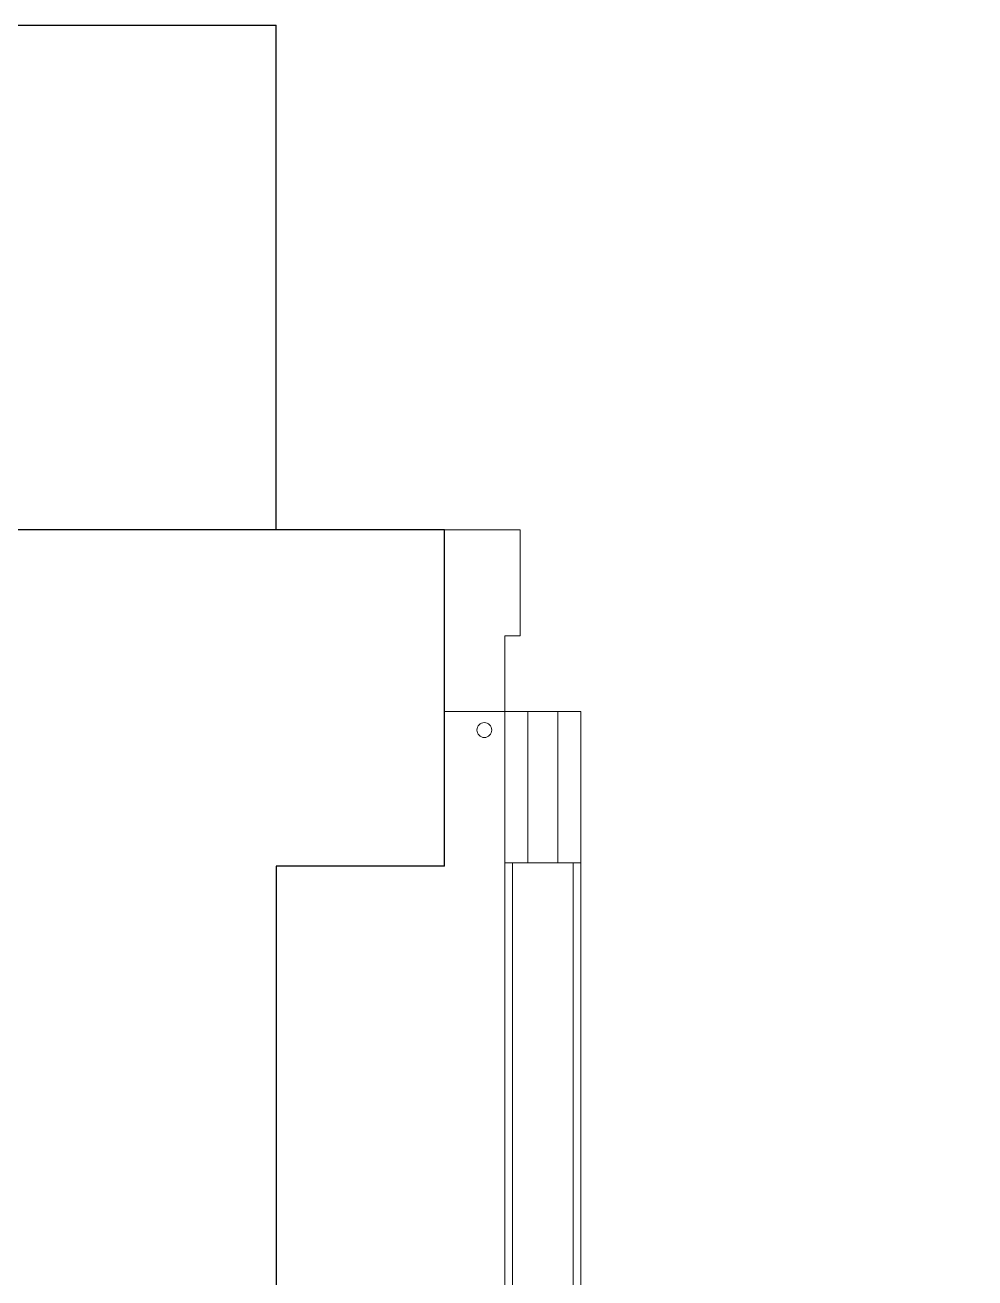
# Model space of a CAD drawing. Header units: metres. Extents: x -434 to 683, y -422 to -228.
# Drawn here: x 45.925 to 46.489, y -289.293 to -288.548 of the extents above; entities that cross this region are included whole.
import ezdxf

# ---------------------------------------------------------------- set-up
doc = ezdxf.new("R2010")
doc.units = ezdxf.units.M
doc.header["$MEASUREMENT"] = 0
doc.layers.add('Boundry Wall', color=14, linetype='Continuous')
doc.layers.add('WALL', color=7, linetype='Continuous')
doc.layers.add('door', color=114, linetype='Continuous', lineweight=13)

# ---------------------------------------------------------------- blocks, each defined once
blk = doc.blocks.new('door-1m-wall-15')
at = {"layer": 'door'}
for p, q in [((-0.09015, 0.1202), (-0.09015, 1.03812)), ((-0.04007, 1.03812), (-0.04007, 0.1202)), ((-0.04007, 0.1202), (-0.09015, 0.1202)), ((0, 0.1202), (-0.04007, 0.1202)), ((-0.04007, 0.1202), (-0.04007, 0.07012)), ((0, 0), (0, 0.1202)), ((-0.04007, 0.07012), (-0.05008, 0.07012)), ((-0.05008, 0.07012), (-0.05008, 0)), ((-0.05008, 0), (0, 0))]:
    blk.add_line(p, q, dxfattribs=at)
at = {"layer": 'door', "color": 211}
for p, q in [((-0.08514, 0.93795), (-0.08514, 0.22037)), ((-0.04508, 0.93795), (-0.04508, 0.22037)), ((-0.04007, 0.22037), (-0.09015, 0.22037)), ((-0.07513, 0.1202), (-0.07513, 0.22037)), ((-0.05509, 0.1202), (-0.05509, 0.22037))]:
    blk.add_line(p, q, dxfattribs=at)
at = {"layer": 'door', "extrusion": (0, 0, -1)}
for centre, major_axis, ratio, start_param, end_param in [((-0.04007, 0.11792), (-0.85752, 0.33757), 0.999989, -0.380468, 1.141397), ((-0.02638, 0.13253), (-0.00347, 0.00347), 1, 4.712389, 10.995574)]:
    blk.add_ellipse(centre, major_axis=major_axis, ratio=ratio, start_param=start_param, end_param=end_param, dxfattribs=at)

msp = doc.modelspace()

# ---------------------------------------------------------------- linework, layer by layer
at = {"layer": 'Boundry Wall'}
for p in [(45.87383, -288.54847), (46.07383, -288.84847)]:
    msp.add_line(p, (46.07383, -288.54847), dxfattribs=at)
at = {"layer": 'WALL'}
for p, q in [((46.17383, -288.84847), (45.87383, -288.84847)), ((46.17383, -289.04847), (46.17383, -288.84847)), ((46.17383, -289.04847), (46.07383, -289.04847))]:
    msp.add_line(p, q, dxfattribs=at)
at = {"layer": 'WALL', "color": 0}
msp.add_line((46.07383, -289.04847), (46.07383, -290.04847), dxfattribs=at)

# ---------------------------------------------------------------- block references
at = {"layer": 'door', "xscale": 0.8984825452142674, "yscale": 0.8984825452142674, "zscale": 0.8984825452142674, "rotation": 180}
msp.add_blockref('door-1m-wall-15', (46.17383, -288.84847), dxfattribs=at)

doc.saveas('drawing.dxf')
